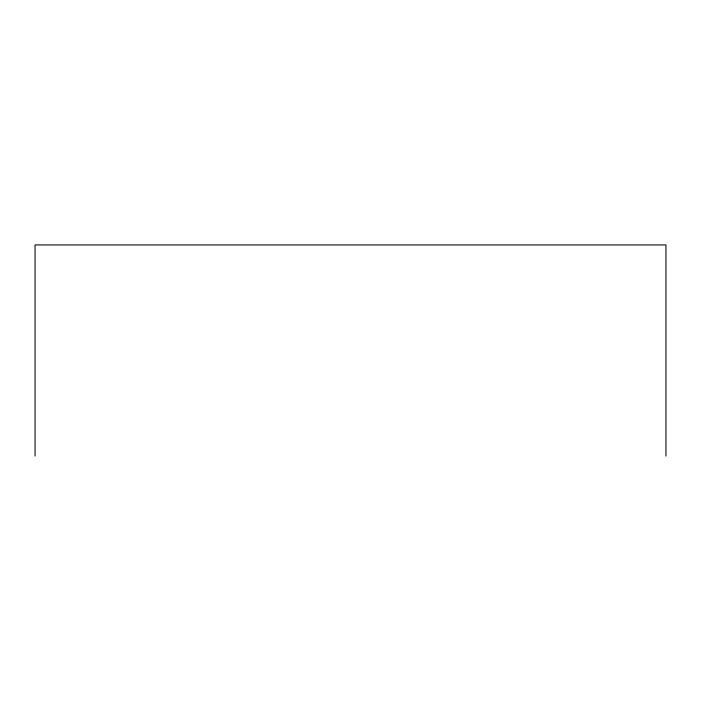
<?xml version="1.0" encoding="UTF-8"?>
<svg xmlns="http://www.w3.org/2000/svg" width="701" height="701" viewBox="0 0 701 701"><rect width="100%" height="100%" fill="white"/><g stroke="black" fill="none" stroke-linecap="round" stroke-linejoin="round"><path stroke-width="1.05" d="M665.95 456.062L665.95 244.938L35.05 244.938L35.05 456.062"/></g></svg>
